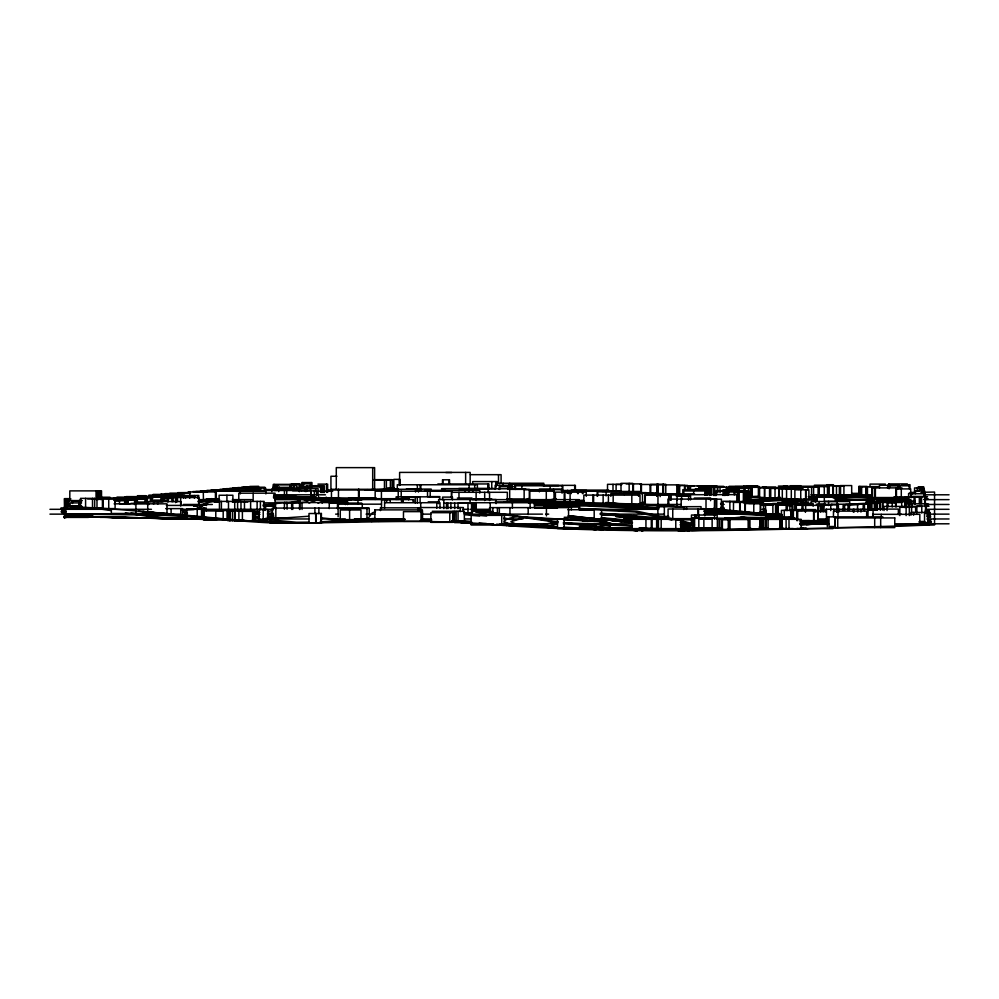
<?xml version="1.0" encoding="UTF-8"?>
<svg xmlns="http://www.w3.org/2000/svg" width="999" height="999" viewBox="0 0 999 999"><rect width="100%" height="100%" fill="white"/><g stroke="black" fill="none" stroke-linecap="round" stroke-linejoin="round"><path stroke-width="1.5" d="M264.86 510.477L266.021 506.006L269.655 504.233L300.274 501.023L295.741 498.613L298.664 498.526M65.459 512.45L65.422 511.825M323.614 498.014L318.256 497.564L328.958 498.101L319.83 497.714M325.125 497.977L326.361 497.19C328.259 499.875 319.98 502.222 317.919 503.096M699.4 528.084L691.895 527.822L699.537 527.996L695.054 527.784M372.177 489.498L369.318 490.01M322.065 503.134L324.151 500.624L346.853 502.035M781.218 503.134L782.205 502.26M515.372 502.072L528.508 498.513M198.976 507.904L197.452 509.015M700.461 528.921L695.554 528.346L698.801 528.309M186.451 512.887L184.902 513.986L186.363 515.709M199.925 507.33L203.097 505.407L206.88 504.595M926.173 512.699L924.924 512.737M382.58 489.797L387.375 488.511L393.469 488.936M206.943 499.288L211.651 498.738M274.45 506.093L272.59 510.539L267.47 511.625M309.653 522.952L308.866 523.201M504.52 520.442L509.453 518.231L517.494 516.458L587.087 520.791L563.461 519.78M910.688 493.007L914.647 492.594M390.222 489.735L392.669 489.11M375.524 511.625L372.265 512.924L368.044 518.506L319.68 522.352M748.313 517.869L742.02 517.045L722.427 518.968M211.776 498.738L198.976 500.337M528.508 500.337L522.914 502.135M279.458 522.927L253.459 520.779M554.882 499.887C545.604 503.746 536.813 501.51 555.357 499.013M64.873 510.551L61.139 511.513L65.609 511.95M308.891 503.009C311.076 502.035 320.529 499.762 318.619 496.94M205.145 503.546L204.333 503.796L206.019 504.058M694.605 528.971L691.67 528.933L703.621 528.946L696.44 528.971M198.451 505.781L206.993 504.133M369.73 519.755L371.378 519.205L358.504 520.142M640.072 503.608L639.085 503.921L645.129 503.883L640.247 503.421M571.64 528.921L577.597 528.459M197.702 508.404L198.314 507.954M125.362 512.887L151.461 516.945L173.776 518.681M197.964 501.323L208.941 498.963M557.504 523.688L549.413 525.961L544.867 525.998M217.532 501.785L218.781 501.635M364.997 490.084L367.47 489.635M92.37 516.208L85.527 516.421M187.337 513.336L184.877 513.948L185.964 514.148M193.818 505.906L207.33 503.696M208.004 503.946L193.594 506.031M287.312 523.089L288.336 522.827L269.393 521.341M216.808 498.701L201.686 500.586L216.845 498.888M199.113 501.848L217.195 499.562M199.95 506.555L201.81 506.181L200.737 506.081M285.702 503.558C290.484 502.522 322.003 503.221 300.175 498.613M744.068 518.493L741.545 518.856M290.909 523.151L291.97 522.902L253.159 520.616M198.789 500.799L212.063 498.638L198.414 502.097M198.789 501.023L217.12 498.938M763.523 510.914L766.383 510.526M198.789 501.161L217.17 499.075M198.789 501.436L216.571 499.413M312.662 494.88L312.088 497.739L273.639 497.252L346.853 500.749M78.734 516.308L89.111 516.221M72.765 516.97L64.011 517.544L81.231 516.071M758.815 513.074L758.104 513.161L762.811 513.711M375.224 518.394L319.505 522.627M86.413 516.058L95.155 517.082L171.691 518.568M584.115 501.048C576.273 503.821 564.722 502.622 583.241 500.287M760.526 512.962L764.46 512.986M762.811 509.54L765.696 509.215M925.349 504.907L928.87 504.408L926.223 504.308M77.572 516.383L75.712 516.371L93.082 516.083M616.433 528.521L632.055 528.171M259.303 516.683L256.83 517.145L258.129 517.519M65.497 516.87L63.849 517.007L66.871 516.945M86.613 516.333L91.833 516.308L79.995 516.346M722.065 529.008L707.579 529.857L722.452 528.421M84.803 516.108L76.311 516.346L84.291 516.083M65.122 511.013L64.186 511.113L64.91 511.201M927.821 515.546L930.419 515.197L928.258 515.184M345.654 501.598L337.262 501.036L345.879 500.387M185.802 518.169L180.919 518.656L186.239 518.706M771.865 517.932L772.876 517.744L740.883 517.232L746.378 517.919M217.095 499.912L205.944 501.148L216.196 501.061L199.75 502.147M81.881 516.321L85.427 516.233M378.696 521.403L380.207 520.729L331.618 521.815L372.215 521.053L371.753 521.603M209.465 499.4L217.969 498.613M927.372 515.934L930.394 515.509L927.035 515.496M66.995 517.045L63.924 517.307L73.089 516.72M89.211 516.808L68.307 516.495L216.908 519.63L128.659 517.769M927.522 513.136L930.156 512.849L926.572 512.949M928.683 517.27L930.656 517.045L927.871 517.095M156.131 512.762L142.757 511.426L146.778 511.888M925.811 504.008L927.372 503.808L924.687 503.783L924.774 492.482M928.071 519.955L931.031 519.705L928.009 519.717M138.661 511.163L206.443 517.632L158.416 515.122L65.01 514.085L151.461 514.26L180.257 515.447L241.845 520.541M72.815 516.795L63.899 517.482L80.569 516.033M927.447 511.088L929.432 510.801L925.174 510.701M929.357 519.93L931.031 519.717L927.572 519.617M308.516 516.258L264.635 519.305L296.478 522.227L308.903 522.177M923.9 499.55L927.447 499.288M73.489 516.945L90.035 516.982M64.623 511.288L63.162 511.326L65.36 511.163M267.47 516.87L273.988 516.945M925.224 497.052L927.547 496.728L925.211 496.491M925.186 499.438L928.121 499.225L927.497 499.263M927.534 516.933L930.544 516.645L926.897 516.645M65.584 510.826L61.838 511.251L63.399 511.301M348.876 520.804L341.009 521.378L383.491 519.268L404.857 519.33M64.448 510.901L62.438 510.914L65.397 510.864M925.224 506.605L929.02 506.256L925.549 506.106M267.47 516.008L273.701 515.584M277.023 522.902L252.248 520.754M833.241 498.014L872.302 496.041M328.534 490.596L332.729 491.208M327.06 491.071L330.132 490.796L327.148 490.721M766.021 512.587L760.651 512.937L764.547 513.124M65.597 511.8C60.377 511.925 65.909 512.087 63.461 511.938L65.672 511.563L63.124 511.513L64.448 511.463M927.484 511.95L929.52 511.725L925.299 511.675M470.492 522.614L461.063 522.976M796.153 500.049L760.576 501.336L748.139 500.324M925.511 513.011L930.057 512.637L925.536 512.699M835.102 498.663L871.94 496.703M927.497 512.562L929.594 512.337L925.436 512.275M181.955 510.277L194.068 509.577M694.03 524.875L689.41 524.662L691.008 524.55M254.033 512.649L259.927 512.325M723.701 504.295L720.828 504.458L723.888 504.47M64.723 512.425L61.401 512.45L65.747 512.4M254.533 511.688L258.766 511.488M259.94 514.398L253.996 514.672M201.935 518.693L167.844 518.419L180.694 518.918L174.475 518.731M690.709 528.483L644.517 529.72M718.356 528.021L711.738 528.259M799.824 528.646L797.04 528.396M925.274 498.988L927.734 498.813L926.323 498.763M849.912 504.17L866.67 503.359M863.099 503.983L866.033 503.846M680.219 528.808L717.657 528.071M714.235 527.959L708.041 528.259L710.277 528.284M327.51 497.714L376.573 498.476M255.744 513.711L258.679 513.586M811.825 524.225L827.16 523.738M65.509 508.191L60.664 508.329L64.448 508.416M64.448 517.557L64.498 498.638L69.63 498.638M849.762 504.532L858.591 504.183M818.531 522.39L827.696 522.152M810.414 524.288L807.529 524.4M688.274 530.531L689.872 530.407L687.2 530.294L685.701 528.771L686.713 528.658M219.181 500.824L207.33 502.097M214.148 502.01L219.668 501.785M79.533 516.021L75.512 516.258L82.73 515.971L81.256 516.058M801.348 524.625L828.034 523.688M800.686 524.7L822.826 523.863M65.834 511.875L63.924 512.037L64.997 512.225M79.333 516.208L77.835 516.271L82.068 516.246L65.934 516.558L76.836 516.57L67.108 516.595M81.431 516.283L82.08 516.246L80.807 516.296M859.377 494.855L842.981 495.492M860.201 495.516L809.19 497.302M228.534 519.955L244.867 520.679L204.246 517.757M827.634 520.454L799.987 521.153M828.296 523.513L805.981 524.463L827.347 523.464M687.374 530.556L689.622 530.369L686.338 530.357M808.216 496.715L836.9 495.691M818.531 520.417L827.859 520.054M614.447 528.571L617.857 528.396L588.486 528.521M817.232 498.826L803.134 499.25M817.045 499.463L797.489 499.962M849.487 504.695L858.84 504.345M828.109 520.392L800.336 521.078M800.037 524.45L818.531 523.663M720.566 503.409L723.376 503.309M615.509 528.558L629.994 528.159M800.236 524.325L807.891 524.063M827.771 523.001L800.149 523.926M705.182 528.933L711.238 528.746M801.086 528.046L807.629 528.783L804.557 528.908M326.598 490.996L330.706 490.859M752.971 496.453L757.504 496.291M354.483 520.566L404.857 519.63M827.135 523.101L800.536 523.826M704.907 528.946L710.888 528.746L703.533 528.933M894.904 524.95L928.446 524.163L928.833 525.099L895.366 525.649M364.735 490.022L377.797 489.697L372.352 490.022M836.45 500.337L874.113 500.174M244.693 520.691L238.062 520.242M320.954 521.803L345.666 520.367L320.916 517.794M631.892 527.747C602.872 528.421 609.752 528.221 563.349 522.514M800.986 524.125L827.397 523.376L823.738 523.314M823.014 523.788L824.837 523.726L821.29 523.601M919.38 521.565L923.413 521.428M332.48 497.752L338.249 497.714M232.717 501.76L247.852 502.022M800.986 522.302L827.946 521.391L801.186 522.402M644.517 529.545L688.174 528.908M682.342 528.746L677.959 528.958L679.495 530.544L684.253 530.644M717.344 528.184L695.616 528.334M685.526 530.382L678.021 530.731L679.657 530.781M691.583 530.444L767.12 528.921L764.522 528.321M718.056 527.822L712.512 527.959M614.635 528.571L596.965 528.821M683.84 528.708L679.12 528.858L710.351 528.221M677.472 528.971L615.509 529.67L584.265 528.646M386.763 488.586L393.881 488.411M503.858 502.01L545.866 501.273C592.082 503.296 637.861 503.071 683.84 506.955M800.124 499.325L737.474 501.648M267.47 514.023L272.914 513.873M814.073 500.936L817.045 500.861M680.044 524.825L689.285 524.587L680.394 522.627M694.505 524.887L680.831 525.224L692.519 527.834M800.211 522.864L818.531 522.539M930.081 521.977L931.493 521.94L928.059 521.94M376.723 498.688L340.759 498.826L376.223 498.464L375.474 498.464M205.107 510.876L223.651 510.988M84.715 516.271L83.067 516.333L84.378 516.346M81.793 516.233L66.446 516.595M91.159 516.358L85.452 516.458M702.522 528.209L704.832 528.159M721.415 528.671L717.906 528.821L722.102 528.821M310.19 496.815L308.466 496.853L316.596 497.315L308.379 496.865L310.964 497.015M309.24 522.839L296.478 523.051M827.884 522.727L800.386 522.889M827.771 522.877L801.348 523.151M615.247 528.558L609.615 528.821M308.092 522.714L284.116 522.802M804.108 523.626L827.597 523.239L813.835 523.464M648.838 529.258L673.513 528.983L669.355 528.871M687.362 528.921L689.285 528.896M910.126 492.495L914.709 492.407M923.863 492.245L934.552 492.045L934.552 524.95C789.597 528.933 644.33 535.714 499.5 525.137C422.265 517.582 344.83 524.325 267.47 522.714C199.663 519.13 132.43 507.992 64.448 506.73M79.421 516.271L81.194 516.246M86.538 516.333L81.831 516.371M80.245 516.246L77.335 516.383M267.47 513.186L272.877 513.086M694.093 524.912L681.817 525.324L701.76 528.983M800.286 523.701L827.671 523.264M826.435 523.264L824.15 523.301M727.484 528.721L730.182 528.671M528.508 502.172L557.504 501.985L636.65 505.656L644.805 504.595L679.557 507.005M801.46 523.676L827.946 523.226M721.615 528.384L678.558 529.37L721.765 528.546M643.144 529.557L630.257 529.657L644.517 529.395M759.777 527.947L762.637 527.847L759.34 527.772M800.986 528.621L803.92 528.583M386.438 488.474L394.305 488.361M534.615 503.771L584.028 504.208L658.216 508.166M534.615 504.832L586.513 505.269L649.075 508.166L586.513 504.408L534.29 503.946M80.744 516.346L76.761 516.383M919.068 522.077L925.062 521.99M685.014 528.683L686.101 528.658M393.406 488.374L392.27 488.386L394.031 488.399M389.123 489.073L386.426 489.16L387.624 489.223M78.484 516.133L77.26 516.133L93.719 517.045L64.823 515.871L69.081 515.909M723.85 509.565L713.486 508.578L735.152 510.914M800.099 523.688L804.632 523.626M919.467 522.127L924.1 522.065M852.122 493.406L859.752 493.319M528.508 502.972L557.504 502.522L658.965 507.455M534.615 504.67L586.513 504.994L658.928 508.603M534.652 505.719L586.513 505.981L658.116 509.328M68.269 516.446L70.042 516.433M67.27 516.558L66.084 516.57L92.707 516.845M67.582 516.545L92.632 516.958M691.845 518.831L674.75 519.155L678.346 519.78L682.454 519.742L600.461 513.174M680.144 528.946L684.24 528.908M789.535 528.746L806.705 528.621L802.609 528.596M265.384 518.456L270.829 517.981L267.47 517.357M706.992 528.134L711.475 528.084M398.401 488.998L373.052 489.835L389.398 489.498L388.224 489.373M800.274 520.691L809.477 520.616M760.289 528.259L765.109 528.221M801.772 528.758L806.68 528.621L805.269 528.583M802.946 528.921L800.436 528.758M394.193 488.486L388.449 488.598L393.469 488.636M71.116 516.545L69.243 516.57L90.697 516.933M73.252 516.545L71.828 516.57M762.899 511.813L764.61 511.75L763.348 511.65M781.817 517.432C766.395 519.255 762.786 514.048 777.971 518.006M686.126 528.908L688.398 528.896M768.568 528.371L760.526 528.421M779.045 528.296L783.541 528.271M748.313 528.521L751.373 528.496M642.082 531.331C645.366 530.931 635.826 528.921 633.89 529.62L585.402 528.546L596.803 528.995L594.03 528.933M219.88 501.173L214.91 501.411L217.457 501.598M73.114 516.57L74.038 516.558L70.804 516.57M173.002 518.706L179.408 518.668L140.772 517.969M84.49 516.471L82.755 516.471M774.262 528.971L681.967 530.581L683.865 530.656M780.182 528.796L789.535 528.908M72.053 516.545L72.865 516.545M109.44 517.107L78.571 516.558L89.435 516.658M691.47 519.867L673.039 519.617L602.609 514.622M642.519 528.446L639.472 528.359L662.325 528.733M616.495 528.446L564.31 523.226M644.517 528.521L662.549 528.746M680.506 528.896L694.792 528.946M682.042 528.921L697.314 528.971M682.23 528.921L687.349 528.908M445.841 472.539L451.76 472.539M470.354 474.675L501.098 474.675L501.098 483.379M336.963 476.261L330.931 476.261L330.931 490.759M373.451 479.67L392.132 479.67L392.132 488.374M373.726 479.982L393.244 479.932L393.244 488.636M292.045 483.903L299.126 483.903M302.685 483.828L310.239 483.828L310.239 486.588M437.849 483.953L488.911 483.953L488.911 488.311M626.123 483.891L641.433 483.891L641.433 493.556M888.773 488.074L888.773 483.928L907.342 483.928M317.944 484.128L327.66 484.128L327.66 492.407M885.351 484.103L870.029 484.103L870.029 486.863M292.507 484.378L273.376 484.378L273.376 488.523M298.014 484.378L302.697 484.378M620.267 484.328L607.517 484.328L607.517 491.233M542.819 484.39L509.078 484.39L509.078 487.287M621.965 484.49L616.096 484.49L616.096 491.396M640.109 484.478L650.062 484.478L650.062 493.194M290.372 484.777L273.514 484.777L273.514 487.537M826.922 484.727L833.503 484.727M901.573 484.715L909.989 484.715L909.989 488.861M650.062 484.902L677.11 484.865L677.11 494.53M889.322 488.611L889.422 484.852L899.35 484.852M814.347 485.202L830.082 485.189M509.902 485.264L495.154 485.264L495.154 489.41M541.595 485.352L575.387 485.352L575.387 491.158M676.535 485.427L687.512 485.427L687.512 489.56M543.181 485.539L558.691 485.539M683.478 485.427L677.484 485.427L677.447 493.706M840.171 485.576L851.685 485.576L851.685 495.254L844.38 495.254M314.223 485.714L324.3 485.714L324.3 492.619M685.339 485.739L694.367 485.739M790.197 485.714L800.798 485.714M839.247 485.801L827.759 485.801L827.759 495.479L833.778 495.479M909.202 485.801L899.949 485.801L899.999 488.573M306.206 485.914L314.385 486.001M705.918 485.876L688.461 485.951L688.461 490.097M743.656 485.976L757.692 485.976M888.848 485.851L898.251 485.851L898.251 488.611M697.414 486.063L703.783 486.063M704.22 486.076L717.02 486.076M778.383 486.076L787.824 486.076M800.049 486.226L824.312 486.226M249.75 486.426L258.666 486.288M701.473 486.413L723.701 486.338M729.108 486.301L743.593 486.301M746.44 486.463L759.203 486.463M783.216 486.376L795.366 486.376M867.082 486.388L858.753 486.388L858.753 496.053M300.524 486.588L306.955 486.588M734.989 486.625L748.513 486.625L748.513 489.385M871.19 486.6L879.083 486.6M709.627 486.713L720.391 486.713M790.709 486.788L809.377 486.788M918.181 486.763L923.663 486.763L923.663 493.668M243.569 486.988L250.699 486.988M310.951 486.975L321.953 486.975L321.953 492.495M704.857 487.075L723.551 486.925M762.537 486.975L775.699 486.975M241.808 487.137L254.92 487.087M255.257 487.225L264.872 487.225M702.821 487.262L714.797 487.262L714.797 495.554M736.563 487.162L717.644 487.125L717.644 492.644M801.61 487.237L818.081 487.237L818.081 496.903L809.19 496.903M272.877 487.387L295.005 487.375M296.553 487.412L308.529 487.412M700.886 487.462L711.663 487.462L711.663 494.368M748.426 487.312L766.121 487.312M237.737 487.562L248.014 487.687M254.046 487.549L249.201 487.549L249.201 490.309M776.598 487.574L789.635 487.574M233.566 487.912L245.891 487.849M282.829 487.724L292.769 487.724M700.586 487.849L711.35 487.849L711.35 494.755M736.038 487.749L746.378 487.749M901.922 487.887L871.827 487.887L871.827 497.552L894.929 497.552M232.567 488.086L239.061 488.086M252.897 488.111L265.647 488.111L265.647 490.871M733.628 488.124L751.648 488.111L751.648 497.777M772.327 487.937L759.34 487.937L759.34 497.614L764.46 497.614L764.46 487.937M783.391 487.937L793.431 487.937M923.725 487.962L914.547 487.962L914.547 493.481M232.63 488.249L246.878 488.186L246.878 490.946M701.448 488.236L710.089 488.236L710.089 495.142M778.621 488.224L764.685 488.224L764.685 497.902L769.555 497.902L769.555 488.224M788.323 488.199L800.536 488.199M229.77 488.374L234.715 488.374M280.232 488.486L292.382 488.486M458.753 488.486L494.18 488.486M786.138 488.449L770.741 488.449L770.741 498.114M793.568 488.511L803.084 488.511M917.244 488.336L923.763 488.336M226.273 488.661L237.837 488.661L237.837 491.421M489.71 488.636L441.633 488.636L441.633 491.396M698.201 488.561L709.602 488.561L709.602 495.467M223.089 488.923L231.169 488.923M280.157 488.923L271.865 488.923L271.865 491.683M292.919 488.798L307.155 488.798L307.192 485.914M525.636 488.773L465.247 488.773L465.247 491.533M695.466 488.898L708.828 488.898L708.828 494.418M791.982 488.886L778.733 488.886L778.733 498.551L787.125 498.551M248.751 488.998L261.001 488.998M397.927 489.035L393.831 489.035L393.831 479.37L399.875 479.37L399.875 484.89M406.331 489.085L431.231 489.085M695.404 489.098L707.055 489.098L707.055 494.63M797.452 489.11L786.563 489.11L786.563 498.788L795.916 498.788M920.853 488.986L923.838 488.986L923.788 493.119M219.967 489.285L235.177 489.273M265.222 489.547L272.465 489.547M278.371 489.423L291.683 489.423M292.033 489.435L296.328 489.435M692.02 489.572L707.192 489.572L707.192 495.092M226.723 489.785L234.515 489.785M524.25 489.685L560.377 489.685M702.672 489.685L682.829 489.685L682.829 493.818M247.814 489.972L259.715 489.972M327.01 489.96L398.751 489.96M418.593 489.96L421.653 489.96M726.061 489.922L737.025 489.922L737.025 492.682M920.541 489.822L923.95 489.822M211.051 490.084L219.867 490.084M232.355 490.059L248.027 490.059M571.241 490.097L608.716 490.097M722.402 490.097L734.677 490.097M922.464 490.084L924.437 490.084L924.425 492.857M206.955 490.359L227.822 490.384M274.188 490.409L277.46 490.409M424.388 490.334L479.745 490.334L479.745 493.094M561.276 490.472L586.775 490.497M723.363 490.434L734.627 490.434M223.027 490.634L232.717 490.634M292.557 490.709L301.373 490.709M722.901 490.709L731.817 490.709M737.949 490.834L747.901 490.834M215.584 490.871L224.063 490.871M301.336 490.871L316.583 490.871L316.583 495.017M580.719 490.946L620.566 490.946M720.279 490.996L732.692 490.996M924.55 490.971L915.534 490.971L915.534 493.743M200.374 491.096L215.584 491.046M318.194 491.221L332.33 491.221M596.203 491.108L613.773 491.071M719.317 491.083L729.695 491.083M195.866 491.458L207.979 491.458M619.942 491.458L640.534 491.458M736.076 491.458L749.487 491.283L749.487 500.949L745.704 500.949M192.844 491.558L207.63 491.595M602.01 491.471L620.704 491.471M735.114 491.82L746.528 491.82L746.528 501.498L745.479 501.498L745.479 491.82M188.174 491.92L215.996 491.945L215.996 498.851M920.953 492.482L924.787 492.482M177.822 492.669L189.785 492.544M625.599 492.632L646.365 492.632L646.365 495.392M178.734 492.794L188.524 492.794M169.743 493.306L190.484 493.231M645.304 493.181L656.855 493.181M913.311 493.444L908.591 493.444L908.591 497.589M165.172 493.618L176.96 493.618M161.114 493.943L181.718 493.793L181.718 496.553M646.078 493.881L694.605 493.881M152.822 494.555L161.488 494.555M656.081 494.493L659.427 494.493M668.119 494.493L679.02 494.493M153.222 494.617L161.638 494.617M662.911 494.767L736.812 494.63L736.812 501.535M162.812 494.817L178.084 494.817M273.576 494.792L325.487 494.792M810.901 494.792L871.965 494.792M923.863 494.792L949.05 494.792M148.863 495.117L163.961 495.117M173.114 495.005L184.315 495.005M173.576 495.379L165.185 495.379L165.185 498.151M180.07 495.529L182.03 495.529M923.963 495.467L925.062 495.467L925.049 503.746M137.412 495.704L146.154 495.704M153.234 495.641L169.655 495.641M676.86 495.791L690.571 495.791L690.571 499.937M183.029 495.879L168.369 495.879L168.369 498.638M676.236 496.028L688.623 496.028L688.623 500.174M817.232 495.904L820.067 495.904M867.082 496.053L859.852 496.053L859.852 486.388M147.79 496.366L162.762 496.366M181.531 496.278L183.804 496.278M913.236 496.403L923.563 496.403M126.161 496.615L138.786 496.64M145.18 496.515L148.239 496.515M172.69 496.628L183.379 496.628M131.706 496.79L148.239 496.79M154.758 496.678L159.965 496.678M439.66 496.828L396.141 496.828L396.141 499.587M925.149 496.765L915.022 496.765L915.022 503.671M125.062 496.878L138.224 496.878M152.872 496.978L162.025 496.978L162.025 501.123M920.266 496.903L894.043 496.903L894.043 499.675M101.423 497.227L109.99 497.227M128.234 497.202L141.121 497.202M167.12 497.252L151.586 497.24L151.586 501.386M195.367 497.102L175.574 497.102L175.574 502.634M402.535 497.227L407.717 497.227M452.46 497.102L442.607 497.102L442.657 499.862M777.796 497.24L780.182 497.24M905.269 497.152L914.06 497.152L914.06 502.684M116.945 497.34L130.569 497.477M152.697 497.415L147.465 497.415L147.477 504.308M171.865 497.34L161.488 497.34L161.551 501.386M174.088 497.427L176.648 497.427M116.546 497.502L126.211 497.502M146.953 497.702L153.371 497.702M161.314 497.627L176.573 497.552M113.711 497.827L125.15 497.789M161.226 497.777L169.73 497.777M748.638 497.777L750.861 497.777L750.861 488.111M119.068 497.939L132.592 497.939M136.339 498.039L141.821 498.039M142.17 497.914L146.553 497.914M361.338 498.064L368.107 498.064M457.367 498.026L472.028 498.026M694.268 498.076L710.589 497.914L710.589 500.674M106.069 498.289L116.995 498.289M139.123 498.201L142.869 498.201M146.141 498.201L147.078 498.201M364.585 498.176L368.881 498.176M772.177 498.114L777.634 498.114M103.521 498.489L118.993 498.401M136.376 498.464L147.452 498.476M905.106 498.389L896.091 498.389L896.091 501.148M137.775 498.638L146.378 498.638L146.378 502.784M365.921 498.701L408.903 498.701M553.533 498.738L556.381 498.738M908.004 498.738L898.838 498.738L898.838 501.498M64.498 498.813L70.704 498.813M87.6 498.926L115.097 498.926L115.097 508.591L87.6 508.591M123.826 498.863L145.642 498.788L145.642 502.934M371.478 498.863L375.574 498.863M64.548 499.088L70.704 499.088M114.485 499.063L123.701 499.063M127.997 499.15L140.971 498.963M376.348 498.963L345.529 499.075L345.529 504.595M473.301 499.038L491.783 499.038M909.277 499.075L900.286 499.075L900.286 501.835M124.925 499.275L131.88 499.175M709.452 499.2L721.428 499.2L721.428 508.866L701.36 508.766M137.437 499.55L125.799 499.463L125.799 503.608M901.335 499.488L901.335 502.26L901.26 499.488L910.801 499.488L910.738 502.26M68.669 499.6L64.598 499.6L64.81 510.564L65.734 510.564M119.917 499.775L137.475 499.737M199.8 499.637L219.618 499.637M232.367 499.637L251.86 499.637M274.725 499.637L362.113 499.637L333.416 498.389L359.066 500.012M472.028 499.637L579.258 499.637M750.861 499.637L817.007 499.637M835.326 499.637L895.691 499.625M924.4 499.637L949.05 499.637M114.385 499.925L131.756 499.962M114.598 500.062L122.39 499.999M150.2 500.112L166.883 500.112M877.784 500.199L899.837 500.199M901.71 500.137L910.414 500.137M79.321 500.324L81.493 500.324M113.886 500.399L123.239 500.399M81.98 500.586L66.958 500.586L66.958 506.393M219.293 500.824L216.284 500.824L216.284 491.146L265.859 491.146L265.859 493.918M232.792 500.824L240.297 500.824M790.796 500.686L803.733 500.686M888.948 500.799L899.899 500.799M64.81 500.886L65.734 500.886L65.822 505.394M71.953 500.974L81.768 500.974M119.593 500.986L114.785 500.986L114.785 503.746M549.375 500.861L529.77 500.861L529.77 491.196L554.008 491.196L554.008 499.488M900.012 501.111L914.834 501.111L914.834 503.871M65.747 501.248L67.42 501.248M735.963 501.273L722.814 501.273L722.814 509.565M884.977 501.486L866.108 501.486L866.108 504.245M906.168 501.648L915.184 501.648L915.184 504.42M163.012 501.835L148.701 501.835L148.701 504.595M572.902 501.81L555.419 501.81L555.419 492.145L586.263 492.145L586.263 496.291M725.736 501.785L744.717 501.785M879.282 501.71L906.168 501.823M134.853 502.047L147.84 502.047M428.159 501.885L439.285 501.885M495.317 501.885L534.415 502.072L534.415 507.592M783.616 501.96L808.591 501.96M911.113 502.06L905.007 502.06L905.007 507.579M66.833 502.085L66.758 506.605M781.955 502.147L797.202 502.147M66.758 502.46L66.633 506.68M641.995 502.297L644.967 502.297L644.967 492.632M750.836 502.41L733.491 502.41L733.491 510.701M873.051 502.41L879.994 502.41L879.994 509.315M66.109 502.572L65.31 502.572L65.322 512.237M66.396 502.534L67.632 502.534M345.729 502.559L291.646 502.559L291.646 509.465M743.169 502.672L763.548 502.672L763.548 512.35L759.465 512.35M65.459 502.784L65.197 512.45M65.759 502.759L68.044 502.697M81.593 502.897L70.105 502.897L70.105 505.656M263.386 502.847L275.062 502.847L275.062 493.181L238.786 493.181L238.786 501.473M384.565 502.722L439.985 502.722L439.985 508.241M458.666 502.722L530.107 502.722L530.107 508.241M778.034 502.734L796.727 502.734M870.379 502.734L877.159 502.734M361.713 503.084L329.258 503.084L329.258 508.603M443.806 503.109L476.261 503.109L476.261 511.388M777.796 503.209L789.972 503.209M874.912 503.184L868.119 503.184L868.119 510.089M130.906 503.371L146.341 503.371M748.763 503.471L760.601 503.471L760.601 513.136M772.602 503.496L782.304 503.496M800.274 503.446L813.136 503.446L813.136 506.206M783.316 503.571L790.808 503.571M790.808 506.343L791.008 503.558L799.075 503.558M858.241 503.658L868.243 503.658L868.243 510.564M114.123 503.833L166.983 503.833L166.983 513.498L111.339 513.498L111.339 509.353M808.216 503.858L792.906 503.858L792.906 510.764M120.754 503.958L129.895 503.958M770.129 504.095L786.213 504.095M849.325 504.108L863.211 504.045L863.211 509.565M381.456 504.17L337.837 504.17L337.837 508.316M766.245 504.158L777.547 504.158L777.547 513.823L772.077 513.823M797.052 504.358L809.04 504.358M816.295 504.233L825.137 504.233M831.305 504.233L859.352 504.233M183.366 504.47L212.362 504.47M263.336 504.47L274.725 504.47M534.615 504.47L680.769 504.47M787.999 504.42L765.546 504.37L765.546 514.035M797.065 504.507L808.029 504.507M817.319 504.445L832.379 504.545M845.678 504.495L859.14 504.47M925.386 504.47L949.05 504.47M624.05 504.77L637.287 504.77M796.977 504.67L809.827 504.67M831.468 504.695L820.354 504.695L820.354 512.275M648.089 504.895L668.743 504.895L668.743 495.229L645.279 495.229L645.279 503.508M800.649 504.87L810.838 504.87M821.465 504.845L836.862 504.907L836.837 512.037M801.91 505.032L794.792 505.032L794.792 510.551M822.901 505.044L830.756 505.044M820.354 505.369L803.021 505.369L803.021 509.502M166.371 505.419L203.371 505.419M67.482 505.869L81.518 505.869M925.973 506.043L916.857 506.043L916.857 512.949M920.678 506.418L884.028 506.418L884.028 510.551M71.491 506.593L80.37 506.643M71.054 506.83L81.518 506.855M906.268 506.843L915.608 506.843L915.608 512.375M70.779 506.905L81.843 506.93M543.906 507.08L579.67 507.08L579.67 509.84M369.081 508.079L272.402 508.079L272.402 517.744L286.426 517.744M165.697 508.628L182.53 508.628L182.53 515.534M49.95 509.303L151.461 509.303M181.843 509.303L202.035 509.303M205.007 509.303L273.002 509.303M462.862 509.303L468.968 509.303M470.492 509.303L490.571 509.303M658.641 509.303L578.883 509.303L583.503 510.089M702.522 509.303L721.852 509.303M762.05 509.303L765.109 509.303M884.59 509.278L825.636 509.278L825.636 512.037M925.386 509.303L949.05 509.303M567.857 509.715L601.598 509.715L601.598 519.38L598.501 519.38M796.44 509.59L815.846 509.59L815.846 512.35M374.812 509.877L422.427 509.877L422.427 519.555M801.26 510.352L781.443 510.352L781.443 518.631M234.241 510.464L215.784 510.464L215.784 520.129M182.967 511.088L186.663 511.201M248.351 511.013L227.772 511.013L227.772 520.679L239.71 520.679M725.636 510.939L734.44 510.939M826.385 510.988L796.79 510.988L796.79 520.654M432.267 511.276L464.348 511.276L464.348 520.941L456.156 520.941L456.156 511.276M927.559 512.425L910.963 512.425L910.963 515.184M463.711 512.774L472.352 512.774L472.365 503.109L472.352 512.774M756.418 513.236L760.351 513.236L760.351 503.571L745.067 503.571L745.067 511.85M49.95 514.135L64.448 514.135M74.113 514.135L180.469 514.135M254.42 514.135L258.778 514.135M267.47 514.135L273.576 514.135M335.627 514.135L338.536 514.135M366.084 514.135L374.787 514.135M421.653 514.135L430.806 514.135M464.385 514.135L542.482 514.135M545.591 514.135L548.701 514.135M600.249 514.135L664.36 514.135M704.045 514.135L760.526 514.135M769.942 514.035L775.561 514.035L775.561 504.37M898.288 514.135L901.198 514.135M926.81 514.135L949.05 514.135M782.142 514.722L778.159 514.722L778.159 505.057L791.957 505.119L791.957 510.651M81.443 516.046L92.058 516.046M68.694 516.258L90.884 516.271M68.094 516.583L100.437 517.132L93.456 516.982M661.763 516.433L668.818 516.433M75.275 516.833L97.028 516.77M67.994 516.895L72.403 516.895M882.841 516.858L827.284 516.858L827.284 526.523M782.142 517.132L792.594 517.132M67.745 517.407L88.524 517.407M100.125 517.37L125.474 517.357M564.148 517.295L568.556 517.295L568.556 507.629L489.585 507.629L489.585 511.775M772.152 517.32L779.495 517.32M788.973 517.407L793.593 517.407M769.892 517.569L760.139 517.569L760.139 527.235L761.238 527.235L761.238 517.569M776.635 517.532L788.735 517.532M714.672 517.832L692.894 517.832L692.894 527.497L694.243 527.497L694.243 517.832M743.219 517.794L753.558 517.794M769.854 517.807L760.763 517.807L760.813 527.472M151.736 518.056L161.501 518.056M724.799 518.069L738.323 518.069M786.225 518.006L793.968 518.006M150.911 518.294L182.53 518.294M730.594 518.156L743.131 518.156M771.053 518.156L778.271 518.156M779.02 518.119L790.509 518.269M791.982 518.169L795.941 518.281M727.097 518.381L694.143 518.344L694.143 528.009M733.254 518.381L744.292 518.381M751.385 518.469L757.304 518.469M769.879 518.306L761.263 518.306L761.263 527.971L761.95 527.971L761.95 518.306M773.376 518.456L781.255 518.456M785.614 518.406L793.693 518.406M669.243 518.668L692.469 518.668M739.385 518.681L717.707 518.568L717.707 528.234L720.354 528.234M740.122 518.581L749.275 518.581M751.897 518.681L758.84 518.681M772.814 518.531L762.424 518.531L762.424 528.209L766.196 528.209M174.226 518.731C180.644 518.456 149.251 517.869 172.265 518.431L155.507 516.845L130.956 512.912M564.21 518.868L557.467 518.868L557.467 528.533L588.798 528.658M727.197 518.743L719.542 518.743L719.542 528.409M732.042 518.818L741.807 518.818M743.331 518.731L750.174 518.731M776.822 518.906L793.243 518.906M165.959 518.968L228.808 518.968M253.734 518.968L259.84 518.968M264.423 518.968L308.691 518.968M320.904 518.968L345.329 518.968M354.483 518.968L404.857 518.968M422.152 518.968L431.343 518.968M464.697 518.968L470.492 518.968M505.307 518.968L522.976 518.968M537.662 518.968L608.079 518.968M624.675 518.968L691.645 518.968M717.544 518.968L743.443 518.968M752.759 518.968L760.526 518.968M794.043 519.08L781.742 519.08L781.742 528.746L794.043 528.746M818.531 518.968L827.696 518.968M926.922 518.968L949.05 518.968M266.808 519.243L259.203 519.243L259.203 509.577L267.994 509.577L267.994 519.243M724.4 519.293L730.956 519.293M732.991 519.155L738.423 519.155M739.21 519.143L759.939 519.318L759.939 528.983L763.611 529.02M790.758 519.318L801.198 519.318L801.136 528.983M404.383 519.555L374.812 519.555L374.962 509.877M767.744 519.393L780.669 519.393M341.833 519.642L360.976 519.642L360.976 509.977L340.272 509.977L340.272 519.642M234.241 520.129L203.521 519.98L203.521 510.302L254.957 510.227L254.957 519.905L252.822 519.905L252.822 510.227M430.619 520.079L422.577 520.017M800.586 520.654L824.974 520.654M919.804 522.09L923.001 522.09M470.492 523.801L493.394 523.801M504.083 523.801L557.504 523.801M563.311 523.801L631.868 523.801M681.156 523.801L693.368 523.801M800.211 523.801L829.22 523.801M894.854 523.801L949.05 523.801M696.016 528.009L700.137 528.009M589.41 528.633L592.307 528.633M605.357 528.633L722.364 528.633M760.526 528.633L768.156 528.633M779.357 528.571L793.243 528.571M800.211 528.633L833.041 528.633M645.204 528.871L656.618 528.871L656.618 519.193M689.185 528.896L688.548 528.896L692.519 528.958M710.764 528.896L698.813 528.896L698.813 519.23L712.137 519.23L712.137 527.522M747.602 528.808L750.524 528.808M779.407 528.846L780.444 528.846M673.551 528.983L657.417 528.983L657.417 519.305M767.744 529.058L780.669 529.058L780.619 518.906M790.758 528.983L801.198 528.983M633.828 529.62L630.257 529.657L637.087 531.268M534.615 507.904L557.504 507.942M185.839 518.469L156.006 517.981M691.258 524.55L694.193 524.575M800.324 527.872L803.071 527.922L801.785 527.572M689.572 528.921L699 528.971M274.126 496.103L279.845 496.128M693.93 524.65L690.584 524.762L693.468 524.925M273.576 496.728L315.035 496.978L311.176 496.878L313.898 496.99M76.473 516.346L77.46 516.346M69.131 516.608L64.66 516.583L92.045 516.82M74.338 516.533L75.849 516.545L75.012 516.533M682.542 528.896L692.806 528.871L680.506 526.748M253.771 516.508L259.44 516.545M686.962 528.908L681.031 528.671M254.733 517.382L259.016 517.42M681.143 528.896L681.081 528.896M587.487 528.733L597.639 528.846M744.243 502.172C740.958 503.021 766.932 501.948 760.526 501.023L748.376 499.737M429.657 519.717L421.416 519.692C428.983 518.968 425.711 522.227 420.229 520.954M70.542 516.608L88.674 516.87M230.257 519.992L239.261 520.417M144.38 518.006L216.721 519.43L191.783 518.831M308.841 522.914L297.465 522.964L301.598 523.251M392.719 490.01L384.003 489.772L398.126 489.772M680.544 522.352L685.726 522.29L680.381 521.865M101.586 517.145L137.725 517.907M695.329 528.946L698.326 528.983M348.576 497.877L376.586 498.526M85.315 516.358L86.089 516.383M78.834 516.595L91.746 516.945L90.797 516.908M801.36 528.933L799.462 528.746M690.346 527.672L687.237 527.684L694.817 527.884L690.297 527.672M646.89 528.234L639.085 527.971M716.233 518.731L726.098 518.981M273.027 522.44L252.909 520.891M284.216 522.802C298.813 522.877 269.343 522.589 284.053 522.677M763.086 504.857L769.73 505.007M781.905 516.183L706.193 512.724M121.129 517.557L99.176 516.995M570.392 528.908L586.513 528.746L567.794 527.922L563.686 528.508L564.647 528.621M137.712 517.607L113.137 516.97M91.945 516.92L86.988 516.833L89.823 516.908M118.069 517.494L137.163 517.882M667.432 528.833L673.388 528.946M763.386 504.682L773.413 504.945M296.478 496.453L278.559 496.066L289.847 497.127L280.894 496.116M762.299 511.625L766.033 511.738M578.846 508.454L636.912 511.188L677.871 519.867M578.871 509.552L593.93 510.002M696.403 528.021L684.914 527.622L691.733 527.922M216.259 519.53L140.072 517.969M89.211 516.658L89.96 516.683M267.732 521.141L251.785 520.392M283.953 522.677L273.339 522.514L277.335 522.664M176.061 518.643L180.469 518.743M276.935 522.527L281.056 522.677L269.693 522.764M700.249 528.346L687.961 528.159L700.137 528.521L696.153 528.384M591.096 528.746L563.536 527.147M591.133 528.821L602.984 529.77L601.248 530.344M82.268 516.695L83.641 516.733L78.571 516.558L88.686 516.72M273.863 495.929L313.074 497.065L311.7 497.04M66.733 505.981L65.784 505.981L82.005 507.105M639.884 492.707L662.662 493.981M762.05 505.369L765.109 505.457M273.576 496.603L351.436 500.012M587.724 528.708L591.895 528.858M136.763 517.782L111.463 517.345M84.266 516.758L79.283 516.62M781.892 515.659L704.045 511.538M782.117 515.771L705.244 511.938M753.446 518.131L760.526 518.331M762.075 504.532L772.751 504.87M273.576 497.077L346.853 500.374M273.564 497.564L281.169 497.802M231.98 501.66L235.002 501.848M762.599 511.838L765.434 511.925M776.398 513.386L779.382 513.486M781.905 515.334L704.045 510.826M273.576 497.814L346.853 501.373L316.783 499.925L341.571 501.635M236.026 519.992L238.474 520.067L233.991 519.98M773.001 504.782L762.087 504.395L772.702 504.745M775.411 513.536L778.521 513.648M274.525 498.064L324.488 500.337L281.643 497.827M263.237 506.156L273.701 506.318L263.074 505.419M593.394 528.821L586.313 528.558M763.473 504.308L772.277 504.645M575.861 500.224L583.441 500.686M601.361 510.302L635.027 511.975L671.865 519.98M493.056 511.488L480.906 510.489L490.322 510.801M92.22 507.754L95.804 507.854L93.456 507.629M762.012 504.058L772.377 504.483M307.28 497.102L312.637 497.664M81.968 506.518L65.709 505.744L81.094 506.818M590.297 528.708L595.804 530.119M70.617 515.971L79.82 516.358M656.955 493.331L655.731 493.281L670.729 493.981M431.493 519.792L426.323 519.755L431.768 520.104M508.603 525.636C528.558 525.337 501.048 524.775 506.955 525.536M736.325 501.898L739.285 502.022M782.167 514.522L760.951 513.561L767.881 516.758L775.549 517.032L769.355 514.11L765.858 513.648M452.185 520.541L470.492 521.391M470.492 521.715L452.185 520.854L470.904 522.152M67.92 506.031L81.868 506.843M229.283 519.992L238.299 520.404M750.436 496.903L799.287 499.712L750.137 497.39M640.172 492.807L644.517 493.019M781.368 514.622L764.522 513.811M464.71 513.986L486.638 515.984M464.547 514.71L479.62 515.959M242.757 520.591L243.943 520.654M658.915 507.455L656.256 507.517L658.366 508.066M474.712 510.327L480.032 510.776L476.585 510.589M894.192 498.276L849.674 497.052L894.13 499.063M664.822 493.693L670.616 494.018M650.262 493.406L651.635 493.481M632.305 526.073L564.885 523.139L599.55 523.763L632.305 525.649M503.921 523.513L544.093 525.949M238.811 520.279L273.014 522.052L237.762 520.217M575.636 500.387L579.482 500.499L577.684 500.312M763.523 513.748L768.668 513.973L751.485 512.624M557.504 519.468L524.7 517.532L510.839 521.74L516.021 524.113L508.466 523.626L504.133 521.64M504.108 523.251L557.504 526.773L539.897 525.574L555.044 521.803L558.191 521.928M506.655 498.938L524.325 501.198L507.23 499.488M475.337 510.189L557.504 521.765M759.427 528.971L749.238 528.983L749.238 519.318M580.132 528.171L585.963 528.546M451.873 521.228L470.492 522.415M763.074 513.723L760.963 513.573L768.643 513.973L731.53 510.614M576.485 500.449L582.242 500.836M499.5 524.125L571.515 528.858L496.59 524.175M147.303 511.925L171.341 513.886M479.183 523.001L486.426 523.501M212.462 518.593L238.474 520.392M605.856 502.509L637.824 505.482L605.943 502.747M744.317 502.834L747.264 503.046M646.041 493.131L658.254 494.055M605.769 502.734L608.766 502.822L606.98 502.584M600.212 513.886L621.403 515.496L601.236 514.885M471.99 522.24L454.533 522.639M187.462 513.161L183.054 512.462M720.841 507.242L723.888 507.492M702.522 508.591L760.714 513.486L702.185 509.053M645.953 493.806L648.851 494.043M720.529 508.004L723.463 508.254M722.127 508.991L714.422 508.703L714.522 499.1M739.572 511.301L748.688 512.2M601.186 517.632L631.293 520.467M602.797 518.356L631.818 521.041M721.178 508.416L724.138 508.678M721.078 508.316L724.15 508.603M632.242 522.552L588.286 518.031L599.088 521.403L579.395 519.88L582.966 520.554L607.342 522.352L595.866 518.906L568.506 515.659M632.529 522.752L568.581 515.746M238.474 520.217L180.469 514.66M720.167 508.454L724.425 508.866M721.253 508.616L724.188 508.916M772.339 518.119L770.329 517.732L773.126 519.118M713.274 508.528L724 509.777M97.777 508.054L110.939 509.702M93.456 507.967L110.689 510.526M631.243 520.941L624.238 520.504L628.284 521.653M557.504 522.402L474.488 510.414M716.533 518.893L717.906 519.068M503.858 518.781L515.634 519.93L503.846 518.031M693.618 523.938L680.769 520.591M568.131 516.008C602.634 524 585.164 521.84 569.255 517.107M759.24 526.935L761.9 527.609M926.123 513.486L926.123 503.808L904.807 503.808L904.807 506.58M925.973 513.124L924.874 493.731L910.626 493.731L910.626 496.491M925.848 503.459L925.848 513.124M925.623 503.808L925.623 513.486M921.765 506.043L921.765 512.949M921.553 496.765L921.553 503.671M920.454 496.765L920.454 503.671M919.829 524L919.829 514.323L872.714 514.323L872.714 517.095M919.33 496.765L919.33 503.671M919.217 488.336L919.217 491.096M917.169 487.962L917.244 491.096M914.597 501.111L914.597 503.871M913.598 512.425L913.598 515.184M912.224 503.808L912.224 506.58M911.538 493.444L911.538 497.589M911.637 501.648L911.637 504.42M911.612 506.843L911.612 512.375M911.113 501.648L911.113 504.42M910.701 494.43L910.701 488.911L896.028 488.911L896.028 497.19M909.639 503.808L909.639 506.58M909.327 515.596L909.327 507.305L899.862 507.305L899.862 515.596M909.152 485.801L909.202 488.573M908.453 503.808L908.453 506.58M906.118 507.305L906.118 515.596M906.056 503.808L906.056 506.58M901.71 506.63L901.71 502.485L882.904 502.472L882.904 509.378M901.298 488.911L901.298 497.19M900.961 499.075L900.961 501.835M900.224 496.903L900.224 499.675M899.637 498.738L899.637 501.498M899.325 484.852L899.35 487.612M898.363 514.61L898.363 509.09L867.981 509.09L867.981 517.37M897.789 485.851L897.789 488.611M897.302 498.389L897.302 501.148M896.453 487.887L896.453 497.552M896.178 506.968L896.178 502.822L887.986 502.822L887.986 506.968M895.616 502.485L895.616 506.63M895.116 496.903L895.116 499.675M892.232 502.822L892.232 506.968M889.447 484.852L889.447 487.612M888.848 483.928L888.848 488.611M888.111 488.024L888.111 485.264L879.482 485.264L879.482 488.024M887.624 485.264L887.624 488.024M887.149 502.472L887.05 510.551M882.442 501.71L882.442 510.002M881.255 514.323L881.255 517.095M880.681 517.932L880.681 527.597M880.394 510.289L880.394 503.384L871.69 503.384L871.69 510.289M877.434 503.384L877.434 510.289M877.209 499.625L877.209 502.385M876.722 503.384L876.722 510.289M875.386 487.887L875.386 497.552M875.436 503.384L875.436 510.289M875.062 487.887L875.062 497.552M874.949 503.384L874.949 510.289M874.687 517.932L874.687 527.597M874.35 503.384L874.35 510.289M873.076 509.09L873.076 517.37M872.951 499.625L872.951 502.385M871.478 510.252L871.478 503.346L868.655 503.346L868.655 510.252M871.24 503.346L871.24 510.252M871.116 503.184L870.978 510.252M870.004 503.346L870.004 510.252M869.542 503.346L869.542 510.252M869.33 503.184L869.33 510.089M869.205 503.346L869.205 510.252M868.855 503.184L868.855 510.089M867.644 501.486L867.644 504.245M867.457 486.763L867.457 496.428M866.62 486.875L866.62 496.54L860.838 496.54L860.838 486.875L872.564 486.763L872.564 496.428L866.195 496.428L866.195 486.763M866.657 516.658L866.657 511.138L833.466 511.138L833.466 516.658M865.783 486.875L865.783 496.54M864.46 503.658L864.46 510.564M861.662 486.875L861.662 496.54M860.951 509.278L860.951 512.037M857.704 509.278L857.704 512.037M857.592 504.045L857.492 510.027M854.133 509.278L854.133 512.037M853.283 509.278L853.283 512.037M849.737 505.656L849.737 501.51L811.176 501.51L811.176 504.27M849.437 504.495L849.437 510.027M848.014 510.202L848.014 504.67L843.131 504.67L843.131 510.202M844.642 504.67L844.642 510.202M840.571 486.238L840.571 495.904M839.36 486.238L839.36 495.904M839.01 509.278L838.898 512.037M838.398 504.233L838.398 509.752M837.986 511.138L837.986 516.658M837.736 517.932L837.736 527.597M837.212 505.531L837.212 501.386L824.6 501.386L824.6 505.531M836.65 509.278L836.65 512.037M836.463 486.238L836.463 495.904M835.539 501.423L835.539 497.277L816.633 497.277L816.633 501.423M835.189 516.858L835.189 526.523L829.033 526.523L829.033 516.858M833.765 509.278L833.765 512.037M833.366 485.801L833.366 495.479M830.756 504.907L830.756 510.576M829.195 485.801L829.195 495.479M828.571 501.386L828.571 505.531M826.51 509.278L826.385 520.654M824.312 497.277L824.312 501.423M824.275 486.625L824.275 496.291M824.038 505.044L824.038 511.95M822.901 504.845L822.901 511.95M821.465 504.695L821.465 511.75M819.205 501.51L819.205 505.656M818.406 505.369L818.406 512.275M818.181 510.988L818.181 520.654M817.919 505.369L817.894 520.654M815.471 499.687L815.471 502.447M813.86 510.988L813.86 520.654M813.598 487.237L813.598 496.903M813.586 510.988L813.586 520.654M811.588 487.237L811.588 496.903M808.89 499.475L808.89 489.797L794.879 489.797L794.879 499.475L805.856 499.475L805.856 489.797M807.991 487.237L807.991 489.997M806.193 499.687L806.193 502.447M805.594 489.797L805.594 499.475M805.644 505.369L805.644 509.502M805.419 509.59L805.419 512.35M802.022 504.87L801.91 510.551M800.748 489.797L800.748 499.475M798.925 486.788L798.925 489.547M797.689 510.988L797.689 520.654M796.315 505.032L796.315 510.551M793.368 510.352L793.368 518.631M793.119 510.352L793.119 518.631M791.308 489.11L791.308 498.788M791.096 503.558L791.096 506.318M791.208 510.352L791.208 518.631M790.946 510.352L790.946 518.631M789.872 505.119L789.872 510.651M789.11 503.571L789.11 506.343M788.985 519.08L789.023 528.746M787.324 505.057L787.324 510.576M786.138 505.057L786.138 510.576M786.076 519.08L786.113 528.746M784.265 510.352L784.265 518.631M782.304 488.886L782.304 498.551M782.192 519.08L782.192 528.746M780.581 529.058L780.444 519.18L765.097 519.18L765.097 528.846L768.081 528.846L768.081 519.18M779.932 518.906L779.894 528.846M778.945 488.449L778.945 498.114M776.46 504.158L776.46 513.823M775.024 488.449L775.024 498.114M772.864 504.37L772.864 514.035M766.283 519.18L766.283 528.846M763.161 518.531L763.161 528.209M759.502 487.312L759.502 496.978L752.01 496.978L752.01 487.312M758.391 487.312L758.391 496.978M753.783 503.571L753.783 513.236M749.962 519.318L749.962 528.983M748.638 488.111L748.688 500.949M747.04 491.458L747.04 501.123L746.303 501.123L746.303 491.458M745.329 502.46L745.329 512.125M745.129 488.124L745.129 490.884M744.542 501.698L744.542 492.032L728.571 491.97L728.571 494.73M743.918 491.258L743.918 488.499L726.398 488.536L726.398 491.296L726.535 487.125M743.368 492.032L743.368 501.698M739.847 502.46L739.847 512.125M739.685 502.41L739.685 512.075M739.198 491.97L739.198 501.635L737.849 501.635L737.849 491.97M738.998 488.499L738.998 491.258M737.961 488.536L737.961 492.669M736.338 489.922L736.338 492.682M734.852 491.97L734.852 494.73M734.103 491.97L734.103 494.73M729.869 501.273L729.869 510.939M730.019 519.53L730.019 529.195M728.471 491.083L728.471 495.229M727.609 491.083L727.609 495.229M727.397 495.429L727.397 491.283L715.509 491.371L715.509 495.504M726.773 491.083L726.773 495.229M725.411 491.283L725.411 495.429M724.687 491.371L724.687 495.504M723.089 491.371L723.089 495.504M722.389 519.73L722.389 529.395M720.042 487.125L720.042 492.644M717.419 487.075L717.419 492.594M717.394 518.381L717.394 528.046M717.17 519.168L717.17 515.022L691.458 515.022L691.458 523.314M716.733 508.778L716.733 499.113L667.944 499.1L667.944 506.006M716.271 491.371L716.271 495.504M716.071 499.113L716.071 508.778M714.547 515.022L714.547 519.168M713.686 487.262L713.686 495.554M711.076 487.462L711.076 494.368M710.739 487.849L710.739 494.755M709.715 488.236L709.715 495.142M708.179 488.898L708.179 494.418M706.006 489.572L706.006 495.092M706.006 499.1L706.006 508.766M704.869 515.909L704.869 509.003L668.069 509.003L668.069 517.295M704.807 495.104L704.807 490.971L683.853 490.971L683.853 493.731M703.858 519.23L703.858 528.896M701.036 509.415L701.036 506.655L657.891 506.768L657.891 516.433M699.075 515.022L699.075 517.782M698.938 486.063L698.938 488.823M698.751 485.951L698.751 488.711M698.526 509.003L698.526 515.909M697.989 509.003L698.126 517.782M694.655 515.022L694.655 517.782M694.642 518.344L694.58 528.009M694.005 517.832L694.005 527.497M693.681 490.971L693.681 493.731M693.418 517.832L693.456 527.497M693.106 517.832L693.106 527.497M690.584 485.951L690.584 490.097M688.811 485.739L688.811 489.885M686.488 506.655L686.488 509.415M684.914 485.427L684.914 489.56M684.49 485.427L684.49 489.56M683.716 506.768L683.716 509.527M681.605 496.028L681.605 500.174M681.193 499.1L681.193 506.006M680.881 528.983L680.881 519.305L631.743 519.293L631.743 528.958L651.298 528.958L651.298 519.293M679.682 485.427L679.682 493.706M678.508 485.427L678.508 493.706M678.296 485.427L678.296 493.706M677.097 494.767L677.097 500.287M676.86 499.1L676.86 507.392M675.786 519.305L675.786 528.983M672.752 509.003L672.752 518.668M671.141 494.767L671.141 500.287M670.292 494.767L670.292 500.287M665.796 494.53L665.771 484.24L650.736 484.24L650.736 493.906M664.347 506.768L664.347 516.433M663.536 484.24L663.536 493.906M662.874 484.24L662.874 493.906M661.188 519.305L661.188 528.983M660.202 493.868L660.202 496.628M658.453 519.305L658.453 528.983M658.204 484.24L658.204 493.906M658.004 493.868L657.929 504.895M657.542 484.24L657.542 493.906M656.855 484.24L656.855 495.941M656.605 493.181L656.605 495.941M652.097 519.193L652.097 528.871M645.941 519.293L645.941 528.958M642.494 503.246L642.494 493.581L610.851 493.581L610.851 496.341M641.021 484.478L641.021 492.757M640.022 503.396L640.022 495.104L583.841 495.104L583.841 502.01M638.598 493.581L638.598 496.341M633.428 483.891L633.428 492.17M632.754 491.62L632.754 483.341L621.003 483.341L621.003 491.62M631.818 495.104L631.818 504.77M629.158 483.341L629.158 491.62M624.238 494.567L624.238 491.808L597.777 491.808L597.777 495.954M613.161 495.104L613.161 503.396M612.999 484.328L612.999 491.233M608.416 495.104L608.416 503.396M606.106 491.808L606.106 495.954M603.134 495.104L603.134 503.396M597.177 496.341L597.177 490.821L568.618 490.821L568.618 493.581M594.193 509.715L594.193 519.38M593.618 495.104L593.618 503.396M592.981 495.104L592.981 503.396M582.991 490.821L582.991 493.581M582.367 490.821L582.367 493.581M578.321 490.821L578.321 493.581M577.609 490.821L577.609 493.581M574.675 485.352L574.675 491.158M571.328 490.821L571.328 493.581M571.341 507.08L571.341 509.84M570.104 492.145L570.104 501.81M567.932 490.497L567.932 493.256M567.544 490.497L567.544 493.256M567.245 490.497L567.245 493.256M564.934 492.145L564.934 501.81M564.223 492.145L564.223 501.81M564.148 518.868L564.21 528.533M562.812 491.57L562.812 485.764L515.521 485.764L515.521 488.673M562.275 485.352L562.275 491.158M562.062 493.219L562.062 489.073L539.36 489.073L539.36 491.833M553.533 489.073L553.533 491.833M550.162 485.764L550.162 490.122M546.291 491.196L546.291 500.861M546.428 507.629L546.428 515.921M543.818 486.138L543.818 483.241L496.441 483.241L496.441 486.138M529.308 499.038L529.308 489.36L509.677 489.36L509.677 499.038L524.138 499.038L524.138 489.36M528.184 507.629L528.184 514.535M521.853 485.764L521.853 488.673M515.297 489.46L515.297 486.688L499.213 486.688L499.213 489.46M515.047 484.39L515.047 487.287M512.387 502.722L512.387 508.241M512.025 484.39L512.025 487.287M511.026 484.39L511.026 487.287M509.952 507.629L509.952 514.535M509.765 483.241L509.765 486.138M507.729 486.688L507.729 489.46M507.33 500.574L507.33 492.295L451.348 492.295L451.348 497.814M503.171 483.241L503.171 486.138M501.723 515.347L501.723 525.012M499.675 485.264L499.675 489.41M499.338 507.629L499.338 513.149M498.501 474.675L498.501 483.379M497.402 507.629L497.402 513.149M497.315 484.34L497.315 481.58L472.677 481.58L472.677 484.34M495.891 481.58L495.891 488.486M496.091 503.658L496.091 499.525L438.611 499.525L438.611 503.658M492.832 507.629L492.832 513.149M491.758 481.58L491.758 488.486M490.222 502.722L490.222 508.241M489.56 492.295L489.56 500.574M488.161 488.773L488.161 492.907M487.737 483.953L487.737 488.311M484.69 492.295L484.69 500.574M477.385 488.911L477.385 484.765L397.302 484.765L397.302 490.297M476.123 492.295L476.123 500.574M474.687 484.765L474.687 488.911M474.775 503.109L474.775 511.388M474.263 503.109L474.263 511.388M473.076 503.109L473.076 511.388M472.727 488.773L472.727 491.533M471.565 503.109L471.553 512.774M470.154 484.003L470.154 472.402L399.612 472.402L399.612 485.452M470.092 499.525L470.092 503.658M469.13 484.765L469.13 488.911M468.768 488.773L468.768 491.533M467.969 503.109L467.969 512.774M465.634 472.402L465.634 484.003M463.336 511.675L463.336 507.542L420.017 507.542L420.017 510.302M460.202 507.542L460.202 511.675M458.978 492.295L458.978 499.2M458.029 503.109L458.029 508.628M458.054 511.276L458.054 520.941M454.72 503.109L454.707 508.628M454.67 511.276L454.47 520.941L453.096 520.941L453.096 511.276M452.397 497.102L452.46 499.862M451.76 498.101L451.76 491.196L375.162 491.196L375.162 499.488M450.886 503.109L450.886 508.628M449.787 512.674L449.787 522.34M449.538 483.941L449.538 479.795L442.495 479.795L442.495 483.941M449.038 479.795L449.038 483.941M447.889 503.109L447.889 508.628M446.466 503.109L446.466 508.628M444.555 488.636L444.555 491.396M443.806 499.525L443.818 508.628M442.894 479.795L442.894 483.941M439.66 499.587L439.697 496.615L427.522 496.615L427.522 491.196M436.8 502.722L436.8 508.241M430.207 491.196L430.207 496.728M421.503 509.877L421.503 512.649M421.004 511.638L421.004 521.303M420.841 484.765L420.841 490.297M420.716 502.722L420.716 508.241M420.454 507.542L420.454 510.302M420.117 484.765L420.117 490.297M420.092 502.634L420.092 497.102L408.628 497.102L408.641 499.862M418.943 510.601L418.943 507.842L380.382 507.842L380.482 510.601M418.456 492.057L418.456 489.298L331.456 489.298L331.456 497.577M418.294 507.842L418.294 510.601M417.37 484.765L417.37 490.297M417.357 503.021L417.32 497.49L415.209 497.49L415.234 503.021M415.572 489.298L415.572 492.057M413.623 502.335L413.623 499.575L357.967 499.575L357.967 503.708M413.224 499.575L413.224 502.335M401.536 499.575L401.536 502.335M401.211 491.196L401.211 496.728M399.288 479.37L399.288 484.89M398.226 491.196L398.226 496.728M397.977 496.828L397.977 499.587M390.372 479.67L390.372 488.374M390.234 502.385L390.234 499.612L381.618 499.612L381.456 508.316M386.65 499.612L386.65 502.385M386.376 479.982L386.376 489.647M384.665 499.612L384.565 508.241M384.453 479.982L384.453 489.647M381.418 491.196L381.418 499.488M374.613 489.285L374.613 467.632L336.288 467.632L336.288 489.285M372.689 467.632L372.689 489.285M369.255 515.372L369.255 508.466L338.112 508.466L338.112 516.758M366.983 508.466L366.983 518.144M362.275 504.17L362.275 508.316M359.003 489.298L359.003 498.963M358.529 489.298L358.529 498.963M349.6 509.977L349.6 519.642M347.515 499.075L347.515 504.595M338.461 489.298L338.461 497.577M338.349 504.17L338.349 508.316M337.487 503.084L337.487 508.603M326.473 484.128L326.473 492.407M323.064 485.714L323.064 492.619M321.641 486.975L321.641 492.495M320.991 513.511L320.991 523.176M320.554 486.975L320.554 492.495M318.881 508.079L318.881 513.598M318.107 495.566L318.107 488.661L305.944 488.661L305.944 491.421M316.009 513.511L316.009 523.176M315.672 488.661L315.672 491.421M315.696 513.511L315.696 523.176M314.91 508.079L314.91 513.598M314.36 490.871L314.36 495.017M311.95 486.7L311.95 482.554L301.91 482.554L301.91 486.7M311.188 482.554L311.139 488.761M310.914 497.377L310.914 490.472L215.747 490.472L215.747 498.763M310.764 490.472L310.764 497.377M310.002 485.914L310.002 488.673M307.093 485.914L307.093 488.673M306.518 488.661L306.518 491.421M306.218 488.661L306.218 491.421M305.244 488.798L305.244 491.558M303.609 483.828L303.609 486.588M302.66 482.554L302.66 486.7M301.998 502.559L302.073 509.465M300.699 488.661L300.699 484.527L289.91 484.527L289.91 488.661M299.912 502.559L299.912 509.465M299.525 502.559L299.525 509.465M299.375 484.527L299.35 491.558M299.213 488.798L299.213 491.558M296.691 489.597L296.691 485.464L290.534 485.464L290.572 488.224M294.293 485.464L294.305 489.597M292.744 502.559L292.744 509.465M290.959 484.527L290.959 488.661M287.075 509.253L287.075 502.347L275.549 502.347L275.549 509.253M286.713 490.472L286.713 497.377M284.428 490.472L284.428 497.377M284.403 502.347L284.403 509.253M279.583 487.387L279.583 490.147M279.408 487.387L279.408 490.147M278.733 488.923L278.733 491.683M277.647 484.777L277.647 487.537M277.148 484.777L277.148 487.537M275.836 508.079L275.836 517.744M275.287 484.777L275.287 487.537M274.163 484.378L274.163 488.523M264.385 488.111L264.385 490.871M264.136 508.304L264.136 501.398L206.443 501.398L206.443 505.544M263.224 509.577L263.224 519.243M260.414 501.398L260.414 509.69M257.118 501.398L257.118 511.076M253.159 493.181L253.159 501.473M250.624 501.398L250.624 511.076M248.139 487.087L248.139 491.233M247.477 487.687L247.477 490.447M246.016 488.186L246.016 490.946M244.468 501.398L244.468 511.076M242.395 511.363L242.395 521.028M240.984 501.398L240.984 511.076M240.297 491.146L240.297 493.918M239.148 488.186L239.148 490.946M238.811 488.249L238.811 491.021M238.474 488.186L238.474 490.946M238.174 488.249L238.174 491.021M237.6 501.398L237.6 511.076M236.763 488.661L236.763 491.421M235.052 511.013L235.052 520.679M234.715 501.398L234.715 511.076M234.553 511.013L234.553 520.679M232.892 502.147L232.892 495.242L219.118 495.242L219.118 502.147M232.455 511.013L232.505 520.679M230.095 511.013L230.095 520.679M229.733 511.013L229.733 520.679M228.484 501.398L228.484 511.076M227.822 510.464L227.822 520.129M227.035 510.464L227.035 520.129M226.923 495.242L226.923 502.147M223.189 510.464L223.189 520.129M221.403 501.398L221.403 508.304M219.443 501.398L219.443 508.304M215.434 491.945L215.434 498.851M206.256 510.764L206.256 508.004L201.511 508.004L201.511 516.296M203.958 508.004L203.958 517.669M203.309 491.945L203.434 500.237M201.935 517.32L201.935 509.028L186.701 509.028L186.701 518.693M198.764 503.808L198.764 495.516L183.579 495.516L183.579 498.276M198.676 504.42L198.676 497.514L177.535 497.514L177.535 501.66M197.864 495.516L197.864 498.276M197.377 505.419L197.377 509.552M197.203 509.028L197.203 518.693M194.405 495.516L194.405 498.276M189.785 491.945L189.785 496.091M189.71 495.516L189.71 498.276M185.577 495.516L185.577 498.276M181.393 493.231L181.393 496.003M180.956 505.669L180.956 501.535L153.584 501.535L153.584 504.295M180.644 497.514L180.644 505.806M180.744 508.628L180.744 515.534M180.02 493.793L180.02 496.553M176.074 496.628L176.074 502.16M175.724 496.628L175.724 502.16M173.114 497.539L173.114 501.685M172.053 497.627L172.053 501.773M171.378 495.879L171.378 498.638M171.104 508.628L171.104 514.148M170.067 495.879L170.067 498.638M169.256 495.879L169.256 498.638M168.893 495.379L168.893 498.151M168.269 497.627L168.269 501.773M167.557 495.379L167.62 501.76M167.32 495.379L167.32 498.151M163.973 497.602L164.073 500.387M163.037 495.641L163.037 498.401M161.801 496.978L161.801 501.123M161.338 497.24L161.338 501.386M157.692 501.535L157.692 504.295M151.786 497.24L151.786 501.386M150.524 497.415L150.524 501.548M147.715 503.833L147.715 513.498M146.965 498.476L146.965 502.622M146.154 498.638L146.154 502.784M145.067 498.788L145.067 502.934M137.338 498.788L137.338 502.934M136.9 499.075L136.9 503.221M135.939 499.075L135.939 503.221M135.901 503.833L135.901 513.498M134.578 499.075L134.578 504.595M128.047 499.55L128.047 503.696M127.884 499.737L127.884 503.883M126.024 499.463L126.024 503.608M125.399 499.612L125.399 503.758M124.788 503.334L124.788 500.574L119.48 500.574L119.48 503.746M124.588 500.574L124.588 503.334M108.729 498.926L108.729 508.591M103.084 498.926L103.084 508.591M102.422 498.926L102.422 508.591M101.536 499.575L101.536 490.884L69.818 490.884L69.818 501.036M100.512 490.884L100.512 499.575M99.001 490.884L99.001 499.575M98.139 490.884L98.139 499.575M96.99 498.926L96.99 508.591M96.866 490.884L96.866 499.575M96.054 490.884L96.054 499.575M92.507 498.364L92.507 508.029M85.589 498.364L85.589 508.029M79.445 502.897L79.445 505.656M79.083 502.897L79.083 505.656M72.49 500.586L72.452 503.496M68.619 500.586L68.656 506.393M67.17 500.586L67.17 506.393M66.471 502.534L66.471 506.68M66.121 501.336L66.259 506.068M66.084 501.336L66.084 505.469M65.622 499.6L65.622 502.36M102.835 517.145A146.503 10.752 6.4 0 1 119.206 517.719M476.048 512.05C490.459 514.972 493.281 508.703 476.048 512.05M690.022 528.196L697.614 528.384L690.022 528.196M628.783 517.494C614.672 519.992 633.703 518.593 635.564 519.08C641.882 515.422 630.394 514.398 628.783 517.482M599.812 521.578C609.515 525.262 619.655 523.314 599.812 521.578M762.824 514.148L770.391 514.56L762.824 514.148M615.908 516.458L636.5 518.056L615.908 516.458M596.927 526.573L586.513 527.285L579.32 526.66L590.234 525.973L596.927 526.573M65.759 508.379L70.417 509.178L107.343 509.253L65.759 508.379M593.893 523.663L610.339 525.886L593.893 523.663M63.412 511.8L64.448 511.888L63.412 511.8M715.109 508.778L714.46 508.703L715.134 508.778M843.918 486.238L832.879 486.238L832.879 495.904L843.918 495.904L843.918 486.238M827.459 486.625L819.255 486.625L819.255 496.291L827.459 496.291L827.459 486.625M94.668 498.364L80.519 498.364L80.519 508.029L94.668 508.029L94.668 498.364M252.635 511.363L238.886 511.363L238.886 521.028L252.635 521.028L252.635 511.363M422.365 511.638L403.471 511.638L403.471 521.303L422.365 521.303L422.365 511.638M452.809 512.674L430.856 512.674L430.856 522.34L452.809 522.34L452.809 512.674M928.196 512.862L924.537 512.862L924.537 522.539L928.196 522.539L928.108 512.862M321.403 513.511L309.003 513.511L309.003 523.176L321.403 523.176L321.403 513.511M504.408 515.347L471.166 515.347L471.166 525.012L504.408 525.012L504.408 515.347M894.767 517.932L834.764 517.932L834.764 527.597L894.767 527.597L894.767 517.932M748.151 519.53L729.083 519.53L729.083 529.195L748.151 529.195L748.151 519.53M728.259 519.73L721.378 519.73L721.378 529.395L728.259 529.395L728.259 519.73M621.828 521.703L607.242 519.817L621.828 521.703M695.779 517.782L695.779 515.022L695.679 517.782M402.884 502.335L402.884 499.575L402.834 502.335"/></g></svg>
